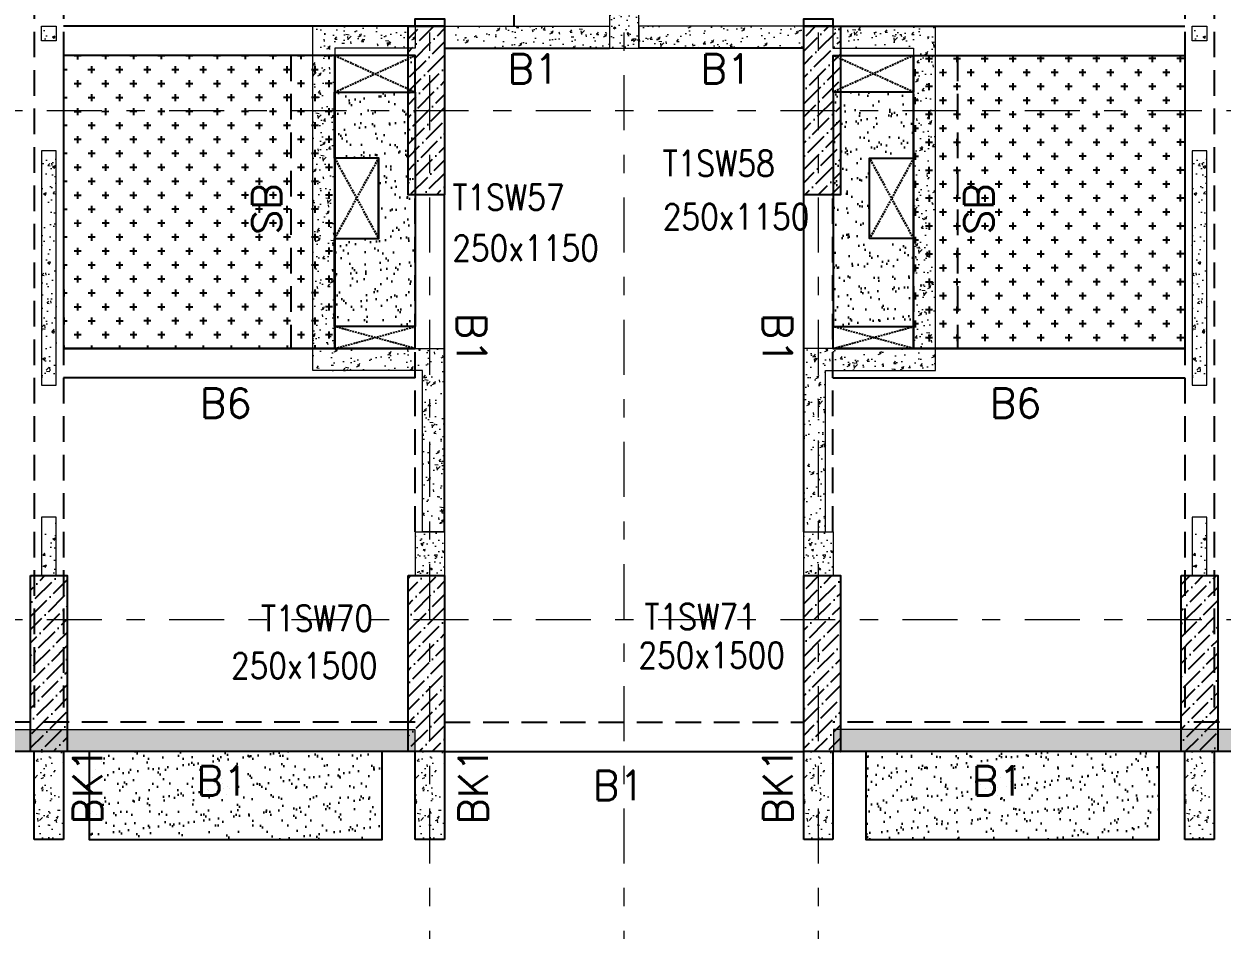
# Model space of a CAD drawing. Header units: millimetres. Extents: x 1078357 to 1340092, y -4684019 to -4550360.
# Drawn here: x 1134455 to 1142630, y -4590830 to -4584646 of the extents above; entities that cross this region are included whole.
import ezdxf

# ---------------------------------------------------------------- set-up
doc = ezdxf.new("R2010")
doc.units = ezdxf.units.MM
for name, pattern in [('CONTINOUS', [0]), ('DGN STYLE 7', [8.34, 3.75, -1.67, 1.25, -1.67]), ('HIDDEN', [0.375, 0.25, -0.125]), ('New Retail block$0$CONTINOUS', [0])]:
    doc.linetypes.add(name, pattern=pattern)
for name, color, linetype in [('DROP SLAB', 8, 'Continuous'), ('S-BEAM', 3, 'Continuous'), ('S-BEAM-IDEN', 6, 'Continuous'), ('S-COL_STOP', 12, 'Continuous'), ('S-CUTOUT', 8, 'Continuous'), ('S-SLAB-PROJECTION', 2, 'New Retail block$0$CONTINOUS'), ('S-SLAB-STOP', 8, 'New Retail block$0$CONTINOUS')]:
    doc.layers.add(name, color=color, linetype=linetype)
for name, color, linetype, lineweight in [('GRID LINE', 8, 'Continuous', 0), ('HATCH', 8, 'Continuous', 30), ('S-COL-IDEN', 30, 'Continuous', 25), ('S-NON STR RCC WALL', 8, 'Continuous', 0)]:
    doc.layers.add(name, color=color, linetype=linetype, lineweight=lineweight)
doc.styles.add('ROMANS', font='romans.shx', dxfattribs={"width": 0.85})
pattern_1 = [(50, (-5225719.91, 23613938.34), (182.184669, -15.93908554), [19.05, -209.55]), (355, (-5225719.9, 23613938.34), (-35.2434214, 191.0568452), [15.24, -167.6405842]), (100.4514447, (-5225704.73, 23613937.02), (146.9412471, 175.1177519), [16.1900088, -178.0902446]), (46.1842, (-5225719.9, 23613989.14), (271.0790409, -42.042328), [28.575, -314.325]), (96.6355576, (-5225697.32, 23613985.64), (237.404134, 247.4261246), [24.2850231, -267.1356082]), (351.1841512, (-5225719.9, 23613989.14), (237.404134, 247.4261246), [22.859967, -251.459732]), (21, (-5225694.51, 23613976.44), (151.6143913, -102.2651982), [19.05, -209.55]), (326, (-5225694.5, 23613976.44), (61.8020283, 184.1879661), [15.24, -167.64]), (71.451445, (-5225681.87, 23613967.92), (213.4164193, 81.9227689), [16.1900088, -178.0899376]), (37.5, (-5225719.91, 23613938.345), (3.08860325, 84.55503887), [0, -165.608, 0, -170.18, 0, -168.275]), (7.5, (-5225719.91, 23613938.345), (66.8196625, 100.18057482), [0, -97.028, 0, -161.798, 0, -64.135]), (327.5, (-5225776.55, 23613938.345), (135.59059517, -5.728744), [0, -63.5, 0, -198.12, 0, -262.89]), (317.5, (-5225801.95, 23613938.34), (148.1291814, 25.42649103), [0, -82.55, 0, -131.572, 0, -186.69])]
pattern_2 = [(50, (-6322944.62, 28297957.53), (182.184669, -15.93908554), [19.05, -209.55]), (355, (-6322944.62, 28297957.53), (-35.2434214, 191.0568452), [15.24, -167.6405842]), (100.4514447, (-6322929.44, 28297956.2), (146.9412471, 175.1177519), [16.1900088, -178.0902446]), (46.1842, (-6322944.62, 28298008.33), (271.0790409, -42.042328), [28.575, -314.325]), (96.6355576, (-6322922.03, 28298004.83), (237.404134, 247.4261246), [24.2850231, -267.1356082]), (351.1841512, (-6322944.62, 28298008.33), (237.404134, 247.4261246), [22.859967, -251.459732]), (21, (-6322919.22, 28297995.63), (151.6143913, -102.2651982), [19.05, -209.55]), (326, (-6322919.22, 28297995.63), (61.8020283, 184.1879661), [15.24, -167.64]), (71.451445, (-6322906.59, 28297987.11), (213.4164193, 81.9227689), [16.1900088, -178.0899376]), (37.5, (-6322944.623, 28297957.53), (3.08860325, 84.55503887), [0, -165.608, 0, -170.18, 0, -168.275]), (7.5, (-6322944.62, 28297957.53), (66.8196625, 100.18057482), [0, -97.028, 0, -161.798, 0, -64.135]), (327.5, (-6323001.265, 28297957.53), (135.59059517, -5.72874399), [0, -63.5, 0, -198.12, 0, -262.89]), (317.5, (-6323026.67, 28297957.53), (148.1291814, 25.42649103), [0, -82.55, 0, -131.572, 0, -186.69])]
pattern_3 = [(45, (2292446.56, -9444012.59), (33.67596045, 123.4785217), [158.75, -31.75, 0, -31.75])]
pattern_4 = [(45, (2236684.96, -9406181.02), (33.67596045, 123.4785217), [158.75, -31.75, 0, -31.75])]

msp = doc.modelspace()

# ---------------------------------------------------------------- hatches: boundary and pattern name
at = {"layer": 'DROP SLAB'}
h = msp.add_hatch(dxfattribs=at)
h.set_pattern_fill('CROSS', color=8, scale=15, angle=0.03079)
h.set_pattern_definition([(180.03079016, (-10928539.02, 46936148.42), (-95.19879988, -95.30117261), [47.625, -142.875]), (270.03079016, (-10928562.85, 46936172.22), (95.30117261, -95.19879988), [47.625, -142.875])])
h.paths.add_polyline_path([(1136575.4, -4584861.4), (1134725.4, -4584861.4), (1134725.4, -4586861.2), (1136575.4, -4586861.2)])
h = msp.add_hatch(dxfattribs=at)
h.set_pattern_fill('CROSS', color=8, scale=15, angle=0.03079)
h.set_pattern_definition([(180.03079016, (-9831314.3, 42252129.235), (-95.19879988, -95.30117261), [47.625, -142.875]), (270.03079016, (-9831338.13, 42252153.035), (95.30117261, -95.19879988), [47.625, -142.875])])
h.paths.add_polyline_path([(1140525.4, -4584861.5), (1142375.4, -4584861.4), (1142375.4, -4586861.2), (1140525.4, -4586861.4)])
at = {"layer": 'HATCH'}
h = msp.add_hatch(dxfattribs=at)
h.set_pattern_fill('AR-SAND', color=8, scale=3, angle=359.97015)
h.set_pattern_definition([(37.47015413, (-5055218.41, 23689864.05), (-4.72361136, 146.8264517), [0, -115.824, 0, -129.54, 0, -123.825]), (7.4701541, (-5055218.41, 23689864.05), (134.9689868, 214.9772528), [0, -62.484, 0, -104.394, 0, -40.005]), (327.47015413, (-5055312.14, 23689864.1), (237.29790347, 0.3075449), [0, -38.1, 0, -137.16, 0, -179.07]), (317.4701541, (-5055312.14, 23689864.1), (229.1017424, 66.759465), [0, -19.05, 0, -89.916, 0, -102.87])])
h.paths.add_polyline_path([(1137124.9, -4586711.5), (1136574.9, -4586711.5), (1136574.9, -4586111.4), (1136874.8, -4586111.4), (1136874.8, -4585561.5), (1136574.9, -4585561.5), (1136574.9, -4585111.5), (1137124.8, -4585111.5)])
h = msp.add_hatch(dxfattribs=at)
h.set_pattern_fill('AR-SAND', color=8, scale=3, angle=180.02985)
h.set_pattern_definition([(37.47015413, (-5055217.64, 23689863.97), (-4.72361136, 146.8264517), [0, -115.824, 0, -129.54, 0, -123.825]), (7.4701541, (-5055217.64, 23689863.97), (134.9689868, 214.9772528), [0, -62.484, 0, -104.394, 0, -40.005]), (327.47015413, (-5055311.37, 23689864.02), (237.29790347, 0.3075449), [0, -38.1, 0, -137.16, 0, -179.07]), (317.4701541, (-5055311.37, 23689864.02), (229.1017424, 66.759465), [0, -19.05, 0, -89.916, 0, -102.87])])
h.paths.add_polyline_path([(1139975.6, -4586711.4), (1140525.6, -4586711.4), (1140525.6, -4586111.4), (1140225.6, -4586111.4), (1140225.6, -4585561.4), (1140525.6, -4585561.5), (1140525.6, -4585111.4), (1139975.6, -4585111.4)])
h = msp.add_hatch(dxfattribs=at)
h.set_pattern_fill('AR-SAND', color=8, scale=3, angle=179.97015)
h.set_pattern_definition([(37.47015413, (-3922232.55, 18781897.14), (-4.72361136, 146.8264517), [0, -115.824, 0, -129.54, 0, -123.825]), (7.4701541, (-3922232.55, 18781897.14), (134.9689868, 214.9772528), [0, -62.484, 0, -104.394, 0, -40.005]), (327.4701541, (-3922326.28, 18781897.19), (237.2979035, 0.3075449), [0, -38.1, 0, -137.16, 0, -179.07]), (317.4701541, (-3922326.28, 18781897.19), (229.1017424, 66.759465), [0, -19.05, 0, -89.916, 0, -102.87])])
h.paths.add_polyline_path([(1136900.4, -4589611.5), (1134900.4, -4589611.5), (1134900.4, -4590211.5), (1136900.4, -4590211.5)])
h = msp.add_hatch(dxfattribs=at)
h.set_pattern_fill('AR-SAND', color=8, scale=3, angle=179.97015)
h.set_pattern_definition([(37.47015413, (-3927532.55, 18781897.14), (-4.72361136, 146.8264517), [0, -115.824, 0, -129.54, 0, -123.825]), (7.4701541, (-3927532.55, 18781897.14), (134.9689868, 214.9772528), [0, -62.484, 0, -104.394, 0, -40.005]), (327.4701541, (-3927626.28, 18781897.19), (237.2979035, 0.3075449), [0, -38.1, 0, -137.16, 0, -179.07]), (317.4701541, (-3927626.28, 18781897.19), (229.1017424, 66.759465), [0, -19.05, 0, -89.916, 0, -102.87])])
h.paths.add_polyline_path([(1142200.4, -4589611.5), (1140200.4, -4589611.5), (1140200.4, -4590211.5), (1142200.4, -4590211.5)])
at = {"layer": 'S-COL_STOP', "lineweight": 25}
h = msp.add_hatch(dxfattribs=at)
h.set_pattern_fill('ANSI36', color=8, scale=20)
h.set_pattern_definition(pattern_4)
h.paths.add_polyline_path([(1137075.6, -4584661.5), (1137325.6, -4584661.5), (1137325.6, -4585811.5), (1137075.6, -4585811.5)])
h = msp.add_hatch(dxfattribs=at)
h.set_pattern_fill('ANSI36', color=8, scale=20)
h.set_pattern_definition(pattern_4)
h.paths.add_polyline_path([(1139775.6, -4584661.5), (1140025.6, -4584661.5), (1140025.6, -4585811.5), (1139775.6, -4585811.5)])
h = msp.add_hatch(dxfattribs=at)
h.set_pattern_fill('ANSI36', color=8, scale=20)
h.set_pattern_definition(pattern_3)
h.paths.add_polyline_path([(1134750.6, -4588411.5), (1134750.6, -4589611.5), (1134500.6, -4589611.5), (1134500.6, -4588411.5)])
h = msp.add_hatch(dxfattribs=at)
h.set_pattern_fill('ANSI36', color=8, scale=20)
h.set_pattern_definition(pattern_4)
h.paths.add_polyline_path([(1137325.6, -4588411.5), (1137325.6, -4589611.5), (1137075.6, -4589611.5), (1137075.6, -4588411.5)])
h = msp.add_hatch(dxfattribs=at)
h.set_pattern_fill('ANSI36', color=8, scale=20)
h.set_pattern_definition(pattern_4)
h.paths.add_polyline_path([(1140025.6, -4588411.5), (1140025.6, -4589611.5), (1139775.6, -4589611.5), (1139775.6, -4588411.5)])
h = msp.add_hatch(dxfattribs=at)
h.set_pattern_fill('ANSI36', color=8, scale=20)
h.set_pattern_definition(pattern_3)
h.paths.add_polyline_path([(1142600.6, -4588411.5), (1142600.6, -4589611.3), (1142350.6, -4589611.3), (1142350.6, -4588411.5)])
at = {"layer": 'S-NON STR RCC WALL'}
h = msp.add_hatch(dxfattribs=at)
h.set_pattern_fill('AR-CONC', color=8, scale=20, angle=180)
h.set_pattern_definition([(230, (3675870.12, -7788661.53), (-143.4520365, 12.550427), [15, -165]), (175, (3675870.12, -7788661.53), (27.7502667, -150.438427), [12, -132]), (280.4514445, (3675858.16, -7788660.48), (-115.7017693, -137.887998), [12.7480384, -140.2284224]), (226.1842, (3675870.12, -7788701.53), (-213.448266, 33.103856), [22.5, -247.5]), (276.6356355, (3675852.33, -7788698.77), (-186.932389, -194.82372), [19.122068, -210.342752]), (171.184164, (3675870.12, -7788701.53), (-186.932389, -194.82372), [18, -198]), (201, (3675850.12, -7788691.53), (-119.3814104, 80.523778), [15, -165]), (146, (3675850.12, -7788691.53), (-48.6630664, -145.030009), [12, -132]), (251.4514447, (3675840.17, -7788684.82), (-168.0444753, -64.5062306), [12.748038, -140.2284224]), (217.5, (3675870.12, -7788661.53), (-2.43197106, -66.57877077), [0, -130.4, 0, -134, 0, -132.5]), (187.5, (3675870.12, -7788661.53), (-52.6139075, -78.8823424), [0, -76.4, 0, -127.4, 0, -50.5]), (147.5, (3675914.72, -7788661.53), (-106.7644872, 4.51097435), [0, -50, 0, -156, 0, -207]), (137.5, (3675934.72, -7788661.53), (-116.6372339, -20.0209965), [0, -65, 0, -103.6, 0, -147])])
h.paths.add_polyline_path([(1138450.6, -4584811.5), (1138650.6, -4584811.5), (1138650.6, -4582661.5), (1138450.6, -4582661.5)])
h = msp.add_hatch(dxfattribs=at)
h.set_pattern_fill('AR-CONC', color=256, angle=180)
h.set_pattern_definition([(50, (2231850.31, -9075725.49), (182.184669, -15.9390855), [19.05, -209.55]), (355, (2231850.31, -9075725.49), (-35.2434214, 191.056845), [15.24, -167.640584]), (100.4514447, (2231865.5, -9075726.82), (146.941247, 175.117752), [16.190009, -178.0902446]), (46.1842, (2231850.31, -9075674.69), (271.079041, -42.042328), [28.575, -314.325]), (96.6355576, (2231872.9, -9075678.2), (237.404134, 247.426125), [24.285023, -267.135608]), (351.184151, (2231850.3, -9075674.7), (237.404134, 247.426125), [22.859967, -251.459732]), (21, (2231875.71, -9075687.39), (151.6143913, -102.265198), [19.05, -209.55]), (326, (2231875.71, -9075687.39), (61.802028, 184.187966), [15.24, -167.64]), (71.451445, (2231888.35, -9075695.91), (213.416419, 81.922769), [16.190009, -178.0899376]), (37.5, (2231850.31, -9075725.49), (3.08860325, 84.5550389), [0, -165.608, 0, -170.18, 0, -168.275]), (7.5, (2231850.31, -9075725.49), (66.8196625, 100.1805748), [0, -97.028, 0, -161.798, 0, -64.135]), (327.5, (2231793.67, -9075725.49), (135.5905952, -5.728744), [0, -63.5, 0, -198.12, 0, -262.89]), (317.5, (2231768.27, -9075725.49), (148.1291814, 25.426491), [0, -82.55, 0, -131.572, 0, -186.69])])
h.paths.add_polyline_path([(1134575.4, -4584661.3), (1134675.4, -4584661.3), (1134675.4, -4584761.3), (1134575.4, -4584761.3)])
h = msp.add_hatch(dxfattribs=at)
h.set_pattern_fill('AR-CONC', color=256)
h.set_pattern_definition(pattern_1)
h.paths.add_polyline_path([(1136425.4, -4587011.5), (1136425.4, -4584661.5), (1137125.4, -4584661.5), (1137125.4, -4584811.5), (1136575.4, -4584811.5), (1136575.4, -4586861.5), (1137325.4, -4586861.5), (1137325.4, -4588111.4), (1137175.4, -4588111.4), (1137175.4, -4587011.5)])
h = msp.add_hatch(dxfattribs=at)
h.set_pattern_fill('AR-CONC', color=256)
h.set_pattern_definition(pattern_1)
h.paths.add_polyline_path([(1138450.4, -4584811.5), (1137325.4, -4584811.5), (1137325.4, -4584661.5), (1138450.4, -4584661.5)])
h = msp.add_hatch(dxfattribs=at)
h.set_pattern_fill('AR-CONC', color=256, angle=180)
h.set_pattern_definition(pattern_1)
h.paths.add_polyline_path([(1138650.4, -4584811.5), (1139775.4, -4584811.5), (1139775.4, -4584661.5), (1138650.4, -4584661.5)])
h = msp.add_hatch(dxfattribs=at)
h.set_pattern_fill('AR-CONC', color=256, angle=180)
h.set_pattern_definition(pattern_1)
h.paths.add_polyline_path([(1140675.4, -4587011.5), (1140675.4, -4584661.5), (1139975.4, -4584661.5), (1139975.4, -4584811.5), (1140525.4, -4584811.5), (1140525.4, -4586861.5), (1139775.4, -4586861.5), (1139775.4, -4588111.4), (1139925.4, -4588111.4), (1139925.4, -4587011.5)])
h = msp.add_hatch(dxfattribs=at)
h.set_pattern_fill('AR-CONC', color=256, angle=180)
h.set_pattern_definition([(50, (2239700.33, -9075725.49), (182.184669, -15.9390855), [19.05, -209.55]), (355, (2239700.33, -9075725.49), (-35.2434214, 191.056845), [15.24, -167.640584]), (100.4514447, (2239715.51, -9075726.82), (146.941247, 175.117752), [16.190009, -178.0902446]), (46.1842, (2239700.33, -9075674.69), (271.079041, -42.042328), [28.575, -314.325]), (96.6355576, (2239722.92, -9075678.2), (237.404134, 247.426125), [24.285023, -267.135608]), (351.184151, (2239700.33, -9075674.7), (237.404134, 247.426125), [22.859967, -251.459732]), (21, (2239725.73, -9075687.39), (151.6143913, -102.265198), [19.05, -209.55]), (326, (2239725.73, -9075687.39), (61.802028, 184.187966), [15.24, -167.64]), (71.451445, (2239738.36, -9075695.91), (213.416419, 81.922769), [16.190009, -178.0899376]), (37.5, (2239700.33, -9075725.49), (3.08860325, 84.5550389), [0, -165.608, 0, -170.18, 0, -168.275]), (7.5, (2239700.33, -9075725.49), (66.8196625, 100.1805748), [0, -97.028, 0, -161.798, 0, -64.135]), (327.5, (2239643.69, -9075725.49), (135.5905952, -5.728744), [0, -63.5, 0, -198.12, 0, -262.89]), (317.5, (2239618.29, -9075725.49), (148.1291814, 25.426491), [0, -82.55, 0, -131.572, 0, -186.69])])
h.paths.add_polyline_path([(1142425.4, -4584661.3), (1142525.4, -4584661.3), (1142525.4, -4584761.3), (1142425.4, -4584761.3)])
h = msp.add_hatch(dxfattribs=at)
h.set_pattern_fill('AR-CONC', color=256, angle=180)
h.set_pattern_definition([(50, (2231863.53, -9074360.82), (182.184669, -15.9390855), [19.05, -209.55]), (355, (2231863.53, -9074360.82), (-35.2434214, 191.056845), [15.24, -167.640584]), (100.4514447, (2231878.7, -9074362.15), (146.941247, 175.117752), [16.190009, -178.0902446]), (46.1842, (2231863.53, -9074310.02), (271.079041, -42.042328), [28.575, -314.325]), (96.6355576, (2231886.12, -9074313.53), (237.404134, 247.426125), [24.285023, -267.135608]), (351.184151, (2231863.53, -9074310.02), (237.404134, 247.426125), [22.859967, -251.459732]), (21, (2231888.93, -9074322.72), (151.6143913, -102.265198), [19.05, -209.55]), (326, (2231888.93, -9074322.72), (61.802028, 184.187966), [15.24, -167.64]), (71.451445, (2231901.56, -9074331.24), (213.416419, 81.922769), [16.190009, -178.0899376]), (37.5, (2231863.527, -9074360.82), (3.08860325, 84.5550389), [0, -165.608, 0, -170.18, 0, -168.275]), (7.5, (2231863.53, -9074360.82), (66.8196625, 100.1805748), [0, -97.028, 0, -161.798, 0, -64.135]), (327.5, (2231806.885, -9074360.82), (135.5905952, -5.728744), [0, -63.5, 0, -198.12, 0, -262.89]), (317.5, (2231781.48, -9074360.82), (148.1291814, 25.426491), [0, -82.55, 0, -131.572, 0, -186.69])])
h.paths.add_polyline_path([(1134575.4, -4587111.3), (1134675.4, -4587111.3), (1134675.4, -4585511.3), (1134575.4, -4585511.3)])
h = msp.add_hatch(dxfattribs=at)
h.set_pattern_fill('AR-CONC', color=256, angle=180)
h.set_pattern_definition([(50, (2239713.54, -9074360.82), (182.184669, -15.9390855), [19.05, -209.55]), (355, (2239713.54, -9074360.82), (-35.2434214, 191.056845), [15.24, -167.640584]), (100.4514447, (2239728.73, -9074362.15), (146.941247, 175.117752), [16.190009, -178.0902446]), (46.1842, (2239713.54, -9074310.02), (271.079041, -42.042328), [28.575, -314.325]), (96.6355576, (2239736.13, -9074313.53), (237.404134, 247.426125), [24.285023, -267.135608]), (351.184151, (2239713.54, -9074310.02), (237.404134, 247.426125), [22.859967, -251.459732]), (21, (2239738.94, -9074322.72), (151.6143913, -102.265198), [19.05, -209.55]), (326, (2239738.94, -9074322.72), (61.802028, 184.187966), [15.24, -167.64]), (71.451445, (2239751.58, -9074331.24), (213.416419, 81.922769), [16.190009, -178.0899376]), (37.5, (2239713.544, -9074360.82), (3.08860325, 84.5550389), [0, -165.608, 0, -170.18, 0, -168.275]), (7.5, (2239713.54, -9074360.82), (66.8196625, 100.1805748), [0, -97.028, 0, -161.798, 0, -64.135]), (327.5, (2239656.9, -9074360.82), (135.5905952, -5.728744), [0, -63.5, 0, -198.12, 0, -262.89]), (317.5, (2239631.5, -9074360.82), (148.1291814, 25.426491), [0, -82.55, 0, -131.572, 0, -186.69])])
h.paths.add_polyline_path([(1142425.4, -4587111.3), (1142525.4, -4587111.3), (1142525.4, -4585511.3), (1142425.4, -4585511.3)])
h = msp.add_hatch(dxfattribs=at)
h.set_pattern_fill('AR-CONC', color=256, angle=180)
h.set_pattern_definition([(50, (1134638.81, -4390341.64), (182.18467, -15.93909), [19.05, -209.55]), (355, (1134638.81, -4390341.64), (-35.24342, 191.05685), [15.24, -167.64058]), (100.45144, (1134654, -4390342.96), (146.94125, 175.11775), [16.19001, -178.09024]), (46.1842, (1134638.8, -4390290.84), (271.07904, -42.04233), [28.575, -314.325]), (96.63556, (1134661.4, -4390294.34), (237.40413, 247.42612), [24.28502, -267.1356]), (351.18415, (1134638.8, -4390290.84), (237.40413, 247.42612), [22.85997, -251.45973]), (21, (1134664.21, -4390303.54), (151.61439, -102.2652), [19.05, -209.55]), (326, (1134664.21, -4390303.54), (61.80203, 184.18797), [15.24, -167.64]), (71.45144, (1134676.85, -4390312.06), (213.41642, 81.92277), [16.19001, -178.08994]), (37.5, (1134638.81, -4390341.636), (3.088603, 84.555039), [0, -165.608, 0, -170.18, 0, -168.275]), (7.5, (1134638.81, -4390341.64), (66.819663, 100.180575), [0, -97.028, 0, -161.798, 0, -64.135]), (327.5, (1134582.17, -4390341.636), (135.590595, -5.728744), [0, -63.5, 0, -198.12, 0, -262.89]), (317.5, (1134556.77, -4390341.64), (148.12918, 25.42649), [0, -82.55, 0, -131.572, 0, -186.69])])
h.paths.add_polyline_path([(1134575.4, -4588411.8), (1134675.4, -4588411.8), (1134675.4, -4588011.3), (1134575.4, -4588011.3)])
h = msp.add_hatch(dxfattribs=at)
h.set_pattern_fill('AR-CONC', color=256, angle=180)
h.set_pattern_definition([(50, (1142488.83, -4390341.64), (182.18467, -15.93909), [19.05, -209.55]), (355, (1142488.83, -4390341.64), (-35.24342, 191.05685), [15.24, -167.64058]), (100.45144, (1142504.01, -4390342.96), (146.94125, 175.11775), [16.19001, -178.09024]), (46.1842, (1142488.83, -4390290.84), (271.07904, -42.04233), [28.575, -314.325]), (96.63556, (1142511.42, -4390294.34), (237.40413, 247.42612), [24.28502, -267.1356]), (351.18415, (1142488.83, -4390290.84), (237.40413, 247.42612), [22.85997, -251.45973]), (21, (1142514.23, -4390303.54), (151.61439, -102.2652), [19.05, -209.55]), (326, (1142514.23, -4390303.54), (61.80203, 184.18797), [15.24, -167.64]), (71.45144, (1142526.86, -4390312.06), (213.41642, 81.92277), [16.19001, -178.08994]), (37.5, (1142488.83, -4390341.636), (3.088603, 84.555039), [0, -165.608, 0, -170.18, 0, -168.275]), (7.5, (1142488.83, -4390341.64), (66.819663, 100.180575), [0, -97.028, 0, -161.798, 0, -64.135]), (327.5, (1142432.19, -4390341.636), (135.590595, -5.728744), [0, -63.5, 0, -198.12, 0, -262.89]), (317.5, (1142406.79, -4390341.64), (148.12918, 25.42649), [0, -82.55, 0, -131.572, 0, -186.69])])
h.paths.add_polyline_path([(1142425.4, -4588411.8), (1142525.4, -4588411.8), (1142525.4, -4588011.3), (1142425.4, -4588011.3)])
h = msp.add_hatch(dxfattribs=at)
h.set_pattern_fill('AR-CONC', color=8, scale=20, angle=90)
h.set_pattern_definition([(140, (-2070874.43, -7126856), (12.550427, 143.4520365), [15, -165]), (85, (-2070874.43, -7126856), (-150.438427, -27.7502667), [12, -132]), (190.4514445, (-2070873.38, -7126844.05), (-137.887998, 115.7017693), [12.7480384, -140.2284224]), (136.1842, (-2070914.43, -7126856), (33.103856, 213.448266), [22.5, -247.5]), (186.6356355, (-2070911.67, -7126838.22), (-194.82372, 186.932389), [19.122068, -210.342752]), (81.184164, (-2070914.43, -7126856), (-194.82372, 186.932389), [18, -198]), (111, (-2070904.43, -7126836), (80.523778, 119.3814104), [15, -165]), (56, (-2070904.43, -7126836), (-145.030009, 48.6630664), [12, -132]), (161.4514447, (-2070897.72, -7126826.05), (-64.5062306, 168.0444753), [12.748038, -140.2284224]), (127.5, (-2070874.43, -7126856.003), (-66.57877077, 2.43197106), [0, -130.4, 0, -134, 0, -132.5]), (97.5, (-2070874.43, -7126856), (-78.8823424, 52.6139075), [0, -76.4, 0, -127.4, 0, -50.5]), (57.5, (-2070874.43, -7126900.603), (4.51097435, 106.7644872), [0, -50, 0, -156, 0, -207]), (47.5, (-2070874.43, -7126920.6), (-20.0209965, 116.6372339), [0, -65, 0, -103.6, 0, -147])])
h.paths.add_polyline_path([(1137325.6, -4588111.5), (1137325.6, -4588411.5), (1137125.7, -4588411.5), (1137125.7, -4588111.5)])
h = msp.add_hatch(dxfattribs=at)
h.set_pattern_fill('AR-CONC', color=8, scale=20, angle=90)
h.set_pattern_definition([(140, (-2068224.51, -7126856), (12.550427, 143.4520365), [15, -165]), (85, (-2068224.51, -7126856), (-150.438427, -27.7502667), [12, -132]), (190.4514445, (-2068223.47, -7126844.05), (-137.887998, 115.7017693), [12.7480384, -140.2284224]), (136.1842, (-2068264.51, -7126856), (33.103856, 213.448266), [22.5, -247.5]), (186.6356355, (-2068261.75, -7126838.22), (-194.82372, 186.932389), [19.122068, -210.342752]), (81.184164, (-2068264.51, -7126856), (-194.82372, 186.932389), [18, -198]), (111, (-2068254.51, -7126836), (80.523778, 119.3814104), [15, -165]), (56, (-2068254.51, -7126836), (-145.030009, 48.6630664), [12, -132]), (161.4514447, (-2068247.8, -7126826.05), (-64.5062306, 168.0444753), [12.748038, -140.2284224]), (127.5, (-2068224.513, -7126856.003), (-66.57877077, 2.43197106), [0, -130.4, 0, -134, 0, -132.5]), (97.5, (-2068224.51, -7126856), (-78.8823424, 52.6139075), [0, -76.4, 0, -127.4, 0, -50.5]), (57.5, (-2068224.513, -7126900.603), (4.51097435, 106.7644872), [0, -50, 0, -156, 0, -207]), (47.5, (-2068224.51, -7126920.6), (-20.0209965, 116.6372339), [0, -65, 0, -103.6, 0, -147])])
h.paths.add_polyline_path([(1139975.5, -4588111.5), (1139975.5, -4588411.5), (1139775.6, -4588411.5), (1139775.6, -4588111.5)])
h = msp.add_hatch(dxfattribs=at)
h.set_pattern_fill('AR-CONC', color=256)
h.set_pattern_definition(pattern_2)
h.paths.add_polyline_path([(1137122.5, -4589611.5), (1132125.4, -4589611.5), (1132125.4, -4589461.5), (1137122.5, -4589461.5)])
h = msp.add_hatch(dxfattribs=at)
h.set_pattern_fill('AR-CONC', color=256, angle=180)
h.set_pattern_definition(pattern_2)
h.paths.add_polyline_path([(1139978.4, -4589611.5), (1144975.4, -4589611.5), (1144975.4, -4589461.5), (1139978.4, -4589461.5)])
h = msp.add_hatch(dxfattribs=at)
h.set_pattern_fill('AR-CONC', color=256, angle=180)
h.set_pattern_definition([(50, (-8495646.85, 37649495.84), (182.184669, -15.93908554), [19.05, -209.55]), (355, (-8495646.85, 37649495.84), (-35.2434214, 191.0568452), [15.24, -167.6405842]), (100.4514447, (-8495631.66, 37649494.51), (146.9412471, 175.1177519), [16.1900088, -178.0902446]), (46.1842, (-8495646.85, 37649546.64), (271.0790409, -42.0423279), [28.575, -314.325]), (96.6355576, (-8495624.26, 37649543.14), (237.404134, 247.4261246), [24.2850231, -267.1356082]), (351.1841512, (-8495646.85, 37649546.64), (237.404134, 247.4261246), [22.859967, -251.459732]), (21, (-8495621.45, 37649533.94), (151.61439127, -102.2651982), [19.05, -209.55]), (326, (-8495621.45, 37649533.94), (61.80202835, 184.1879661), [15.24, -167.64]), (71.451445, (-8495608.81, 37649525.42), (213.4164193, 81.9227689), [16.1900088, -178.0899376]), (37.5, (-8495646.846, 37649495.84), (3.08860325, 84.55503887), [0, -165.608, 0, -170.18, 0, -168.275]), (7.5, (-8495646.85, 37649495.84), (66.81966251, 100.18057482), [0, -97.028, 0, -161.798, 0, -64.135]), (327.5, (-8495703.49, 37649495.84), (135.59059517, -5.72874399), [0, -63.5, 0, -198.12, 0, -262.89]), (317.5, (-8495728.89, 37649495.84), (148.1291814, 25.42649103), [0, -82.55, 0, -131.572, 0, -186.69])])
h.paths.add_polyline_path([(1134725.4, -4589611.4), (1134525.4, -4589611.4), (1134525.4, -4590211.4), (1134725.4, -4590211.4), (1134725.4, -4590211.4), (1134725.4, -4589611.5)], is_closed=False)
h = msp.add_hatch(dxfattribs=at)
h.set_pattern_fill('AR-CONC', color=256, angle=180)
h.set_pattern_definition([(50, (-8493046.82, 37649495.84), (182.184669, -15.93908554), [19.05, -209.55]), (355, (-8493046.82, 37649495.84), (-35.2434214, 191.0568452), [15.24, -167.6405842]), (100.4514447, (-8493031.64, 37649494.51), (146.9412471, 175.1177519), [16.1900088, -178.0902446]), (46.1842, (-8493046.82, 37649546.64), (271.0790409, -42.0423279), [28.575, -314.325]), (96.6355576, (-8493024.24, 37649543.14), (237.404134, 247.4261246), [24.2850231, -267.1356082]), (351.1841512, (-8493046.82, 37649546.64), (237.404134, 247.4261246), [22.859967, -251.459732]), (21, (-8493021.42, 37649533.94), (151.61439127, -102.2651982), [19.05, -209.55]), (326, (-8493021.42, 37649533.94), (61.80202835, 184.1879661), [15.24, -167.64]), (71.451445, (-8493008.79, 37649525.42), (213.4164193, 81.9227689), [16.1900088, -178.0899376]), (37.5, (-8493046.825, 37649495.84), (3.08860325, 84.55503887), [0, -165.608, 0, -170.18, 0, -168.275]), (7.5, (-8493046.825, 37649495.84), (66.81966251, 100.18057482), [0, -97.028, 0, -161.798, 0, -64.135]), (327.5, (-8493103.47, 37649495.84), (135.59059517, -5.72874399), [0, -63.5, 0, -198.12, 0, -262.89]), (317.5, (-8493128.87, 37649495.84), (148.1291814, 25.42649103), [0, -82.55, 0, -131.572, 0, -186.69])])
h.paths.add_polyline_path([(1137325.4, -4589611.4), (1137125.4, -4589611.4), (1137125.4, -4590211.4), (1137325.4, -4590211.4), (1137325.4, -4590211.4), (1137325.4, -4589611.5)], is_closed=False)
h = msp.add_hatch(dxfattribs=at)
h.set_pattern_fill('AR-CONC', color=256, angle=180)
h.set_pattern_definition([(50, (-8490396.86, 37649495.9), (182.184669, -15.93908554), [19.05, -209.55]), (355, (-8490396.86, 37649495.9), (-35.2434214, 191.0568452), [15.24, -167.6405842]), (100.4514447, (-8490381.68, 37649494.58), (146.9412471, 175.1177519), [16.1900088, -178.0902446]), (46.1842, (-8490396.86, 37649546.7), (271.0790409, -42.0423279), [28.575, -314.325]), (96.6355576, (-8490374.27, 37649543.2), (237.404134, 247.4261246), [24.2850231, -267.1356082]), (351.1841512, (-8490396.86, 37649546.7), (237.404134, 247.4261246), [22.859967, -251.459732]), (21, (-8490371.46, 37649534), (151.61439127, -102.2651982), [19.05, -209.55]), (326, (-8490371.46, 37649534), (61.80202835, 184.1879661), [15.24, -167.64]), (71.451445, (-8490358.83, 37649525.48), (213.4164193, 81.9227689), [16.1900088, -178.0899376]), (37.5, (-8490396.86, 37649495.903), (3.08860325, 84.55503887), [0, -165.608, 0, -170.18, 0, -168.275]), (7.5, (-8490396.86, 37649495.9), (66.81966251, 100.18057482), [0, -97.028, 0, -161.798, 0, -64.135]), (327.5, (-8490453.504, 37649495.903), (135.59059517, -5.72874399), [0, -63.5, 0, -198.12, 0, -262.89]), (317.5, (-8490478.9, 37649495.9), (148.1291814, 25.42649103), [0, -82.55, 0, -131.572, 0, -186.69])])
h.paths.add_polyline_path([(1139975.4, -4589611.4), (1139775.4, -4589611.4), (1139775.4, -4590211.4), (1139975.4, -4590211.4), (1139975.4, -4590211.4), (1139975.4, -4589611.5)], is_closed=False)
h = msp.add_hatch(dxfattribs=at)
h.set_pattern_fill('AR-CONC', color=256, angle=180)
h.set_pattern_definition([(50, (-8487796.85, 37649495.84), (182.184669, -15.93908554), [19.05, -209.55]), (355, (-8487796.85, 37649495.84), (-35.2434214, 191.0568452), [15.24, -167.6405842]), (100.4514447, (-8487781.66, 37649494.51), (146.9412471, 175.1177519), [16.1900088, -178.0902446]), (46.1842, (-8487796.85, 37649546.64), (271.0790409, -42.0423279), [28.575, -314.325]), (96.6355576, (-8487774.26, 37649543.14), (237.404134, 247.4261246), [24.2850231, -267.1356082]), (351.1841512, (-8487796.85, 37649546.64), (237.404134, 247.4261246), [22.859967, -251.459732]), (21, (-8487771.45, 37649533.94), (151.61439127, -102.2651982), [19.05, -209.55]), (326, (-8487771.45, 37649533.94), (61.80202835, 184.1879661), [15.24, -167.64]), (71.451445, (-8487758.81, 37649525.42), (213.4164193, 81.9227689), [16.1900088, -178.0899376]), (37.5, (-8487796.846, 37649495.84), (3.08860325, 84.55503887), [0, -165.608, 0, -170.18, 0, -168.275]), (7.5, (-8487796.85, 37649495.84), (66.81966251, 100.18057482), [0, -97.028, 0, -161.798, 0, -64.135]), (327.5, (-8487853.49, 37649495.84), (135.59059517, -5.72874399), [0, -63.5, 0, -198.12, 0, -262.89]), (317.5, (-8487878.89, 37649495.84), (148.1291814, 25.42649103), [0, -82.55, 0, -131.572, 0, -186.69])])
h.paths.add_polyline_path([(1142575.4, -4589611.4), (1142375.4, -4589611.4), (1142375.4, -4590211.4), (1142575.4, -4590211.4), (1142575.4, -4590211.4), (1142575.4, -4589611.5)], is_closed=False)

# ---------------------------------------------------------------- linework, layer by layer
at = {"layer": 'GRID LINE', "linetype": 'DGN STYLE 7', "ltscale": 100, "elevation": 0}
for points in [[(1137225.4, -4592877.8), (1137225.4, -4570606.9)], [(1138550.4, -4592877.8), (1138550.4, -4570606.9)], [(1139875.4, -4592877.8), (1139875.4, -4570606.9)], [(1111260.2, -4585236.5), (1206623.6, -4585236.5)], [(1111260.2, -4588711.5), (1206623.6, -4588711.5)]]:
    msp.add_lwpolyline(points, dxfattribs=at)
at = {"layer": 'S-BEAM', "linetype": 'HIDDEN', "ltscale": 700}
for p, q in [((1134525.4, -4582861.5, 0), (1134525.4, -4589311.4, 0)), ((1134725.4, -4582861.5, 0), (1134725.4, -4589311.4, 0)), ((1142375.4, -4582861.5, 0), (1142375.4, -4589311.4, 0)), ((1142575.4, -4582861.5, 0), (1142575.4, -4589311.4, 0)), ((1136275.4, -4584861.4, 0), (1136275.4, -4586861.2, 0)), ((1140525.5, -4584861.6, 0), (1140525.5, -4586861.4, 0)), ((1140825.5, -4584861.6, 0), (1140825.5, -4586861.4, 0)), ((1137125.4, -4588111.4, 0), (1137125.4, -4585811.4, 0)), ((1139975.4, -4588111.4, 0), (1139975.4, -4585811.4, 0)), ((1137125.4, -4589411.4, 0), (1132125.4, -4589411.4, 0)), ((1137325.3, -4589411.5, 0), (1139775.4, -4589411.5, 0)), ((1144975.4, -4589411.4, 0), (1139975.4, -4589411.4, 0))]:
    msp.add_line(p, q, dxfattribs=at)
at = {"layer": 'S-BEAM', "ltscale": 700}
for p, q in [((1137800.3, -4584661.5, 0), (1137800.3, -4582861.5, 0)), ((1137125.2, -4584661.4, 0), (1134725.4, -4584661.4, 0)), ((1139975.6, -4584661.4, 0), (1142375.4, -4584661.4, 0)), ((1137125.4, -4587061.2, 0), (1134725.4, -4587061.2, 0)), ((1139975.4, -4587061.2, 0), (1142375.4, -4587061.2, 0))]:
    msp.add_line(p, q, dxfattribs=at)
at = {"layer": 'S-BEAM', "linetype": 'CONTINOUS', "ltscale": 700}
for p, q in [((1137325.4, -4584811.3, 0), (1138450.6, -4584811.5, 0)), ((1139775.5, -4584811.3, 0), (1138650.4, -4584811.5, 0)), ((1137325.4, -4588111.4, 0), (1137325.4, -4585811.4, 0)), ((1139775.4, -4588111.4, 0), (1139775.4, -4585811.4, 0)), ((1137125.4, -4589611.4, 0), (1132125.4, -4589611.4, 0)), ((1134525.4, -4590211.5, 0), (1134525.4, -4589611.5, 0)), ((1134725.4, -4589611.5, 0), (1134725.4, -4590211.5, 0)), ((1137125.4, -4590211.5, 0), (1137125.4, -4589611.5, 0)), ((1137325.4, -4589611.5, 0), (1137325.4, -4590211.5, 0)), ((1139775.4, -4590211.4, 0), (1139775.4, -4589611.4, 0)), ((1144975.4, -4589611.4, 0), (1139975.4, -4589611.4, 0)), ((1139975.4, -4589611.4, 0), (1139975.4, -4590211.4, 0)), ((1142375.4, -4590211.5, 0), (1142375.4, -4589611.5, 0)), ((1142575.4, -4589611.5, 0), (1142575.4, -4590211.5, 0)), ((1134725.4, -4590211.5, 0), (1134525.4, -4590211.5, 0)), ((1137325.4, -4590211.5, 0), (1137125.4, -4590211.5, 0)), ((1139975.4, -4590211.4, 0), (1139775.4, -4590211.4, 0)), ((1142575.4, -4590211.5, 0), (1142375.4, -4590211.5, 0))]:
    msp.add_line(p, q, dxfattribs=at)
at = {"layer": 'S-BEAM', "linetype": 'Continuous', "ltscale": 700}
for p, q in [((1137125.2, -4584861.4, 0), (1134725.4, -4584861.4, 0)), ((1139975.6, -4584861.4, 0), (1142375.4, -4584861.4, 0)), ((1137125.4, -4586861.2, 0), (1134725.4, -4586861.2, 0)), ((1139975.4, -4586861.2, 0), (1142375.4, -4586861.2, 0)), ((1137325.3, -4589611.5, 0), (1139775.4, -4589611.5, 0))]:
    msp.add_line(p, q, dxfattribs=at)
at = {"layer": 'S-BEAM', "linetype": 'ByBlock', "ltscale": 700}
msp.add_line((1136575.4, -4584861.4, 0), (1136575.4, -4586861.2, 0), dxfattribs=at)
at = {"layer": 'S-BEAM', "linetype": 'Continuous', "ltscale": 700, "elevation": 0}
for points in [[(1137325.4, -4584661.5), (1137125.4, -4584661.5), (1137125.4, -4584611.3), (1137325.4, -4584611.3)], [(1139975.4, -4584661.5), (1139775.4, -4584661.5), (1139775.4, -4584611.3), (1139975.4, -4584611.3)]]:
    msp.add_lwpolyline(points, close=True, dxfattribs=at)
at = {"layer": 'S-COL_STOP', "lineweight": 25, "elevation": 0}
for points in [[(1137075.6, -4584661.5), (1137325.6, -4584661.5), (1137325.6, -4585811.5), (1137075.6, -4585811.5)], [(1139775.6, -4584661.5), (1140025.6, -4584661.5), (1140025.6, -4585811.5), (1139775.6, -4585811.5)], [(1134500.6, -4588411.5), (1134750.6, -4588411.5), (1134750.6, -4589611.5), (1134500.6, -4589611.5)], [(1137075.6, -4588411.5), (1137325.6, -4588411.5), (1137325.6, -4589611.5), (1137075.6, -4589611.5)], [(1139775.6, -4588411.5), (1140025.6, -4588411.5), (1140025.6, -4589611.5), (1139775.6, -4589611.5)], [(1142350.6, -4588411.5), (1142600.6, -4588411.5), (1142600.6, -4589611.3), (1142350.6, -4589611.3)]]:
    msp.add_lwpolyline(points, close=True, dxfattribs=at)
at = {"layer": 'S-CUTOUT', "linetype": 'HIDDEN', "ltscale": 50}
for p, q in [((1136575.6, -4585111.4, 0), (1137125.4, -4584861.4, 0)), ((1136575.6, -4584861.4, 0), (1137125.6, -4585111.4, 0)), ((1140525.6, -4584861.4, 0), (1139975.6, -4585111.4, 0)), ((1140525.6, -4585111.4, 0), (1139975.8, -4584861.4, 0)), ((1136575.4, -4586111.5, 0), (1136875.5, -4585561.5, 0)), ((1136575.4, -4585561.5, 0), (1136875.5, -4586111.5, 0)), ((1140525.6, -4586111.4, 0), (1140225.6, -4585561.4, 0)), ((1140525.6, -4585561.4, 0), (1140225.6, -4586111.4, 0)), ((1137125.2, -4586861.4, 0), (1136575.2, -4586711.4, 0)), ((1136576, -4586861.2, 0), (1137125.2, -4586711.4, 0)), ((1140524.8, -4586861.2, 0), (1139975.6, -4586711.4, 0)), ((1139975.6, -4586861.4, 0), (1140525.6, -4586711.4, 0))]:
    msp.add_line(p, q, dxfattribs=at)
at = {"layer": 'S-CUTOUT', "linetype": 'CONTINOUS', "ltscale": 500, "elevation": 0}
for points in [[(1136575.6, -4585111.4), (1137125.4, -4585111.4), (1137125.4, -4584861.4), (1136575.6, -4584861.4)], [(1140525.6, -4585111.4), (1139975.8, -4585111.4), (1139975.8, -4584861.4), (1140525.6, -4584861.4)], [(1136575.5, -4586111.5), (1136875.5, -4586111.5), (1136875.5, -4585561.5), (1136575.5, -4585561.5)], [(1140525.6, -4586111.4), (1140225.6, -4586111.4), (1140225.6, -4585561.4), (1140525.6, -4585561.4)], [(1136575.2, -4586861.2), (1137125.2, -4586861.2), (1137125.2, -4586711.4), (1136575.2, -4586711.4)], [(1140525.6, -4586861.2), (1139975.6, -4586861.2), (1139975.6, -4586711.4), (1140525.6, -4586711.4)]]:
    msp.add_lwpolyline(points, close=True, dxfattribs=at)
at = {"layer": 'S-NON STR RCC WALL', "elevation": 0}
for points in [[(1138450.6, -4584811.5), (1138650.6, -4584811.5), (1138650.6, -4582661.5), (1138450.6, -4582661.5)], [(1136425.4, -4587011.5), (1136425.4, -4584661.5), (1137125.4, -4584661.5), (1137125.4, -4584811.5), (1136575.4, -4584811.5), (1136575.4, -4586861.5), (1137325.4, -4586861.5), (1137325.4, -4588111.4), (1137175.4, -4588111.4), (1137175.4, -4587011.5)], [(1138450.4, -4584811.5), (1137325.4, -4584811.5), (1137325.4, -4584661.5), (1138450.4, -4584661.5)], [(1138650.4, -4584811.5), (1139775.4, -4584811.5), (1139775.4, -4584661.5), (1138650.4, -4584661.5)], [(1140675.4, -4587011.5), (1140675.4, -4584661.5), (1139975.4, -4584661.5), (1139975.4, -4584811.5), (1140525.4, -4584811.5), (1140525.4, -4586861.5), (1139775.4, -4586861.5), (1139775.4, -4588111.4), (1139925.4, -4588111.4), (1139925.4, -4587011.5)], [(1134575.4, -4588411.8), (1134675.4, -4588411.8), (1134675.4, -4588011.3), (1134575.4, -4588011.3)], [(1142425.4, -4588411.8), (1142525.4, -4588411.8), (1142525.4, -4588011.3), (1142425.4, -4588011.3)], [(1137325.6, -4588111.5), (1137325.6, -4588411.5), (1137125.7, -4588411.5), (1137125.7, -4588111.5)], [(1139975.5, -4588111.5), (1139975.5, -4588411.5), (1139775.6, -4588411.5), (1139775.6, -4588111.5)], [(1137122.5, -4589611.5), (1132125.4, -4589611.5), (1132125.4, -4589461.5), (1137122.5, -4589461.5)], [(1139978.4, -4589611.5), (1144975.4, -4589611.5), (1144975.4, -4589461.5), (1139978.4, -4589461.5)]]:
    msp.add_lwpolyline(points, close=True, dxfattribs=at)
at = {"layer": 'S-NON STR RCC WALL', "ltscale": 700, "elevation": 0}
for points in [[(1134575.4, -4584661.3), (1134675.4, -4584661.3), (1134675.4, -4584761.3), (1134575.4, -4584761.3)], [(1142425.4, -4584661.3), (1142525.4, -4584661.3), (1142525.4, -4584761.3), (1142425.4, -4584761.3)], [(1134575.4, -4587111.3), (1134675.4, -4587111.3), (1134675.4, -4585511.3), (1134575.4, -4585511.3)], [(1142425.4, -4587111.3), (1142525.4, -4587111.3), (1142525.4, -4585511.3), (1142425.4, -4585511.3)]]:
    msp.add_lwpolyline(points, close=True, dxfattribs=at)
at = {"layer": 'S-SLAB-PROJECTION', "elevation": 0}
for points in [[(1136900.4, -4589611.5), (1134900.4, -4589611.5), (1134900.4, -4590211.5), (1136900.4, -4590211.5)], [(1142200.4, -4589611.5), (1140200.4, -4589611.5), (1140200.4, -4590211.5), (1142200.4, -4590211.5)]]:
    msp.add_lwpolyline(points, close=True, dxfattribs=at)
at = {"layer": 'S-SLAB-STOP', "linetype": 'CONTINOUS', "ltscale": 500, "elevation": 0}
for points in [[(1136575.4, -4584861.4), (1134725.4, -4584861.4), (1134725.4, -4586861.2), (1136575.4, -4586861.2)], [(1140525.4, -4584861.5), (1142375.4, -4584861.4), (1142375.4, -4586861.2), (1140525.4, -4586861.4)]]:
    msp.add_lwpolyline(points, close=True, dxfattribs=at)
at = {"layer": 'S-SLAB-STOP', "color": 8, "ltscale": 1000, "elevation": 0}
for points in [[(1137124.9, -4586711.5), (1136574.9, -4586711.5), (1136574.9, -4586111.4), (1136874.8, -4586111.4), (1136874.8, -4585561.5), (1136574.9, -4585561.5), (1136574.9, -4585111.5), (1137124.8, -4585111.5), (1137124.9, -4586711.5)], [(1139975.6, -4586711.4), (1140525.6, -4586711.4), (1140525.6, -4586111.4), (1140225.6, -4586111.4), (1140225.6, -4585561.4), (1140525.6, -4585561.5), (1140525.6, -4585111.4), (1139975.6, -4585111.4), (1139975.6, -4586711.4)]]:
    msp.add_lwpolyline(points, dxfattribs=at)

# ---------------------------------------------------------------- texts
at = {"layer": 'S-BEAM-IDEN', "linetype": 'HIDDEN', "ltscale": 500, "style": 'ROMANS'}
for rotation, p in [(0.00094, (1137754.8, -4585053, -2.7)), (0.00094, (1139070.7, -4585053, -2.7)), (269.99906, (1137409.3, -4586617.7, -2.7)), (269.99906, (1139496.4, -4586617.7, -2.7)), (0.00094, (1135633.1, -4589911.8, -2.7)), (0.00094, (1140923.7, -4589911.8, -2.7)), (359.99906, (1138337.1, -4589943.2, -2.7))]:
    msp.add_text('B1', height=200, rotation=rotation, dxfattribs=at).set_placement(p)
at = {"layer": 'S-BEAM-IDEN', "linetype": 'Continuous', "ltscale": 700, "style": 'ROMANS'}
for s, rotation, p in [('SB', 90.00094, (1136211.3, -4586085.7, -2.7)), ('SB', 90.00094, (1141070.1, -4586085.7, -2.7)), ('B6', 359.99945, (1135655.9, -4587333.3, -2.7)), ('B6', 0.00134, (1141044.9, -4587333.3, -2.7))]:
    msp.add_text(s, height=200, rotation=rotation, dxfattribs=at).set_placement(p)
at = {"layer": 'S-BEAM-IDEN', "linetype": 'CONTINOUS', "ltscale": 700, "style": 'ROMANS'}
for p in [(1134989.2, -4590111.1, 50), (1137621.1, -4590111.1, 50), (1139698.3, -4590111.1, 50)]:
    msp.add_text('BK1', height=200, rotation=90, dxfattribs=at).set_placement(p)
at = {"layer": 'S-COL-IDEN', "linetype": 'Continuous', "style": 'ROMANS', "width": 0.85}
for s, p in [('T1SW58', (1138813.4, -4585685.7, -320.4)), ('T1SW57', (1137378.7, -4585916.5, -320.4)), ('250x1150', (1138813.9, -4586048.9, -320.4)), ('250x1150', (1137377.2, -4586262.7, -320.4)), ('T1SW70', (1136072.5, -4588789.4, -320.4)), ('T1SW71', (1138689.4, -4588779.1, -320.4)), ('250x1500', (1138647.3, -4589042.3, -320.4)), ('250x1500', (1135867.4, -4589113.6, -320.4))]:
    msp.add_text(s, height=175, dxfattribs=at).set_placement(p)

doc.saveas('drawing.dxf')
